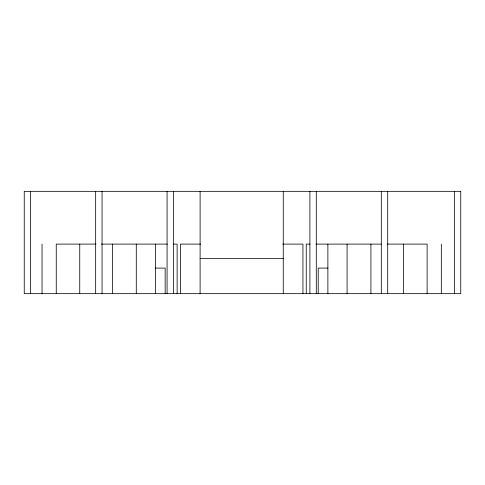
<?xml version="1.0" encoding="UTF-8"?>
<svg xmlns="http://www.w3.org/2000/svg" width="485" height="485" viewBox="0 0 485 485"><rect width="100%" height="100%" fill="white"/><g stroke="black" fill="none" stroke-linecap="round" stroke-linejoin="round"><path stroke-width="0.73" d="M95.994 244.1L56.254 244.1L56.254 293.667M101.377 244.1L167.355 244.1M173.369 244.1L177.128 244.1L177.128 293.667M200.723 244.1L180.426 244.1L180.426 293.667M282.652 244.1L302.943 244.1L302.943 293.667M310 244.1L306.241 244.1L306.241 293.667M316.014 244.1L381.258 244.1M387.169 244.1L427.121 244.1L427.121 293.667M200.117 258.487L283.258 258.487M155.382 268.084L165.161 268.084L165.161 293.667M327.993 268.084L318.208 268.084L318.208 293.667M454.354 191.333L454.354 293.667M441.326 244.1L441.326 293.667M403.629 244.1L403.629 293.667M387.709 191.333L387.709 293.667M381.313 191.333L381.313 293.667M370.916 244.1L370.916 293.667M347.084 244.1L347.084 293.667M327.878 244.1L327.878 293.667M316.299 191.333L316.299 293.667M309.903 191.333L309.903 293.667M283.27 191.333L283.258 293.667M200.105 191.333L200.105 293.667M173.472 191.333L173.472 293.667M167.076 191.333L167.076 293.667M155.491 244.1L155.491 293.667M136.285 244.1L136.285 293.667M112.459 244.1L112.459 293.667M102.056 191.333L102.056 293.667M95.66 191.333L95.66 293.667M79.746 244.1L79.746 293.667M42.043 244.1L42.043 293.667M30.646 191.333L30.646 293.667M460.75 191.333L24.25 191.333L24.25 293.667L460.75 293.667L460.75 191.333"/></g></svg>
